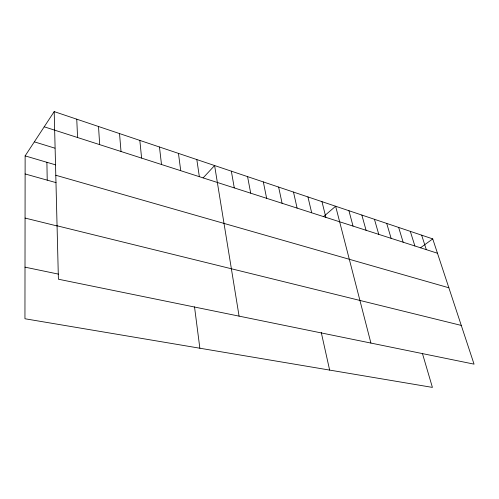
<?xml version="1.0" encoding="UTF-8"?>
<svg xmlns="http://www.w3.org/2000/svg" width="499" height="499" viewBox="0 0 499 499"><rect width="100%" height="100%" fill="white"/><g stroke="black" fill="none" stroke-linecap="round" stroke-linejoin="round"><path stroke-width="0.75" d="M54.191 111.601L58.408 279.215L474.05 364.145L432.733 238.896L54.191 111.601L25.131 155.888L24.95 318.755L432.408 387.399L422.397 353.367M203.099 177.918L214.607 165.543L239.077 316.135M323.495 216.647L335.634 206.243L370.919 343.075M420.426 247.835L432.733 238.896M25.006 267.152L58.483 274.132M57.067 225.798L461.276 325.423M25.062 218.069L56.842 225.897M25.112 173.951L56.056 182.634M55.794 175.255L448.857 287.78M25.131 155.888L55.607 164.863M34.344 141.847L54.902 148.166M44.218 126.802L437.461 253.236M421.655 235.172L426.314 249.65M410.303 231.355L414.887 245.97M398.651 227.438L403.155 242.196M386.706 223.415L391.122 238.322M374.443 219.292L378.766 234.349M361.85 215.057L366.073 230.264M348.92 210.709L353.03 226.066M321.974 201.652L325.853 217.321M307.933 196.93L311.682 212.761M293.493 192.071L297.098 208.071M321.262 332.465L329.633 370.083M278.629 187.075L282.085 203.236M263.329 181.929L266.628 198.265M247.573 176.634L250.698 193.138M231.343 171.169L234.281 187.855M196.818 159.561L199.338 176.609M178.449 153.386L180.732 170.621M194.51 306.835L199.862 348.221M159.462 146.999L161.495 164.433M139.839 140.4L141.597 158.027M119.529 133.576L121.008 151.403M98.515 126.509L99.675 144.542M76.752 119.186L77.576 137.425M46.9 162.294L47.218 180.151"/></g></svg>
